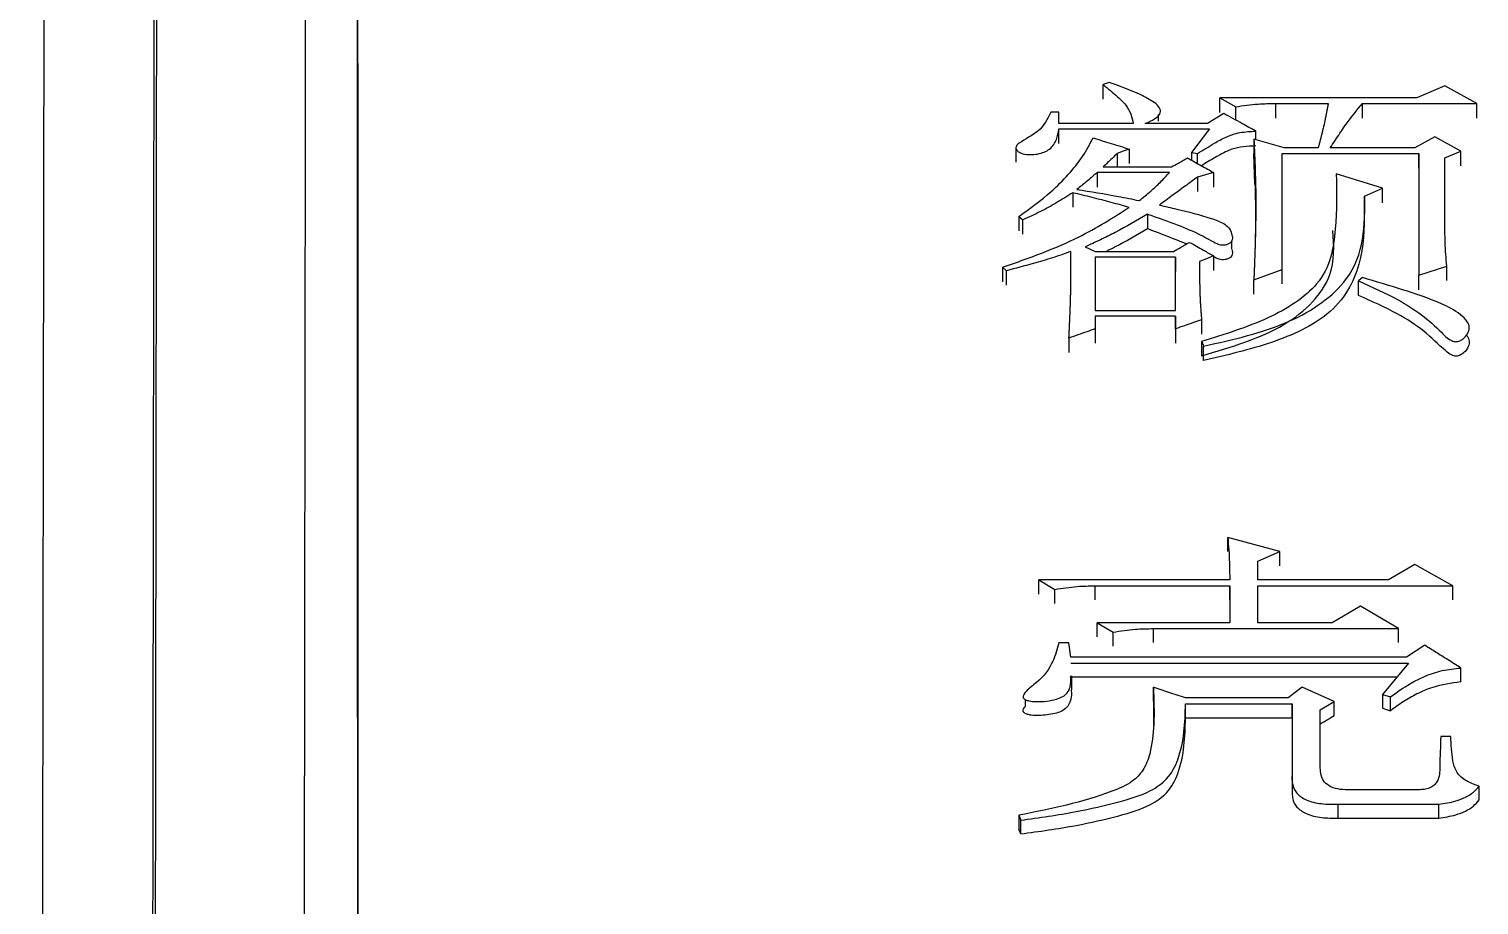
# Model space of a CAD drawing. Header units: millimetres. Extents: x 2687 to 4367, y 1046 to 2234.
# Drawn here: x 3050.34 to 3058.14, y 2032.25 to 2036.97 of the extents above; entities that cross this region are included whole.
import ezdxf

# ---------------------------------------------------------------- set-up
doc = ezdxf.new("R2010")
doc.units = ezdxf.units.MM

msp = doc.modelspace()

# ---------------------------------------------------------------- linework, layer by layer
at = {"color": 7, "linetype": 'Continuous', "lineweight": 25}
for p, q in [((3056.152, 2036.684), (3056.1195, 2036.6721)), ((3056.1195, 2036.5932), (3056.1195, 2036.6721)), ((3057.9585, 2036.6661), (3057.807, 2036.6006)), ((3058.1315, 2036.5707), (3057.9585, 2036.6661)), ((3056.418, 2036.5534), (3056.418, 2036.5553)), ((3056.7469, 2036.6006), (3056.8335, 2036.5528)), ((3057.807, 2036.6006), (3056.7469, 2036.6006)), ((3056.7469, 2036.5218), (3056.7469, 2036.6006)), ((3057.0498, 2036.5708), (3057.3311, 2036.5707)), ((3057.0498, 2036.492), (3057.0498, 2036.5708)), ((3057.515, 2036.5707), (3058.1315, 2036.5707)), ((3058.1315, 2036.492), (3058.1315, 2036.5707)), ((3055.8815, 2036.523), (3055.8383, 2036.523)), ((3055.8815, 2036.4631), (3055.8815, 2036.523)), ((3056.418, 2036.4761), (3056.418, 2036.511)), ((3056.7686, 2036.517), (3056.682, 2036.4631)), ((3056.8335, 2036.4811), (3056.8335, 2036.5528)), ((3056.2818, 2036.4631), (3055.8815, 2036.4631)), ((3055.8815, 2036.3546), (3055.8815, 2036.4332)), ((3056.682, 2036.4631), (3056.3467, 2036.4631)), ((3056.6928, 2036.4332), (3056.5955, 2036.3071)), ((3056.9417, 2036.376), (3056.9417, 2036.4212)), ((3055.6505, 2036.3333), (3055.6505, 2036.2543)), ((3056.2601, 2036.3251), (3056.2601, 2036.2467)), ((3056.9308, 2036.3792), (3056.9308, 2036.3002)), ((3057.0931, 2036.3311), (3056.9308, 2036.3792)), ((3057.277, 2036.3311), (3057.0931, 2036.3311)), ((3057.7962, 2036.3311), (3057.3419, 2036.3311)), ((3057.9044, 2036.3912), (3057.7962, 2036.3311)), ((3058.045, 2036.3131), (3057.9044, 2036.3912)), ((3056.1952, 2036.3011), (3056.1952, 2036.2288)), ((3056.5955, 2036.3071), (3056.5955, 2036.265)), ((3056.5955, 2036.3071), (3056.6279, 2036.3011)), ((3056.9362, 2036.1353), (3056.9308, 2036.3002)), ((3057.0823, 2036.3011), (3057.8178, 2036.3011)), ((3057.0823, 2035.6763), (3057.0823, 2036.3011)), ((3057.8178, 2036.3011), (3057.8178, 2035.6457)), ((3057.8178, 2036.2226), (3057.8178, 2036.3011)), ((3057.9585, 2036.277), (3058.045, 2036.3131)), ((3057.9585, 2035.908), (3057.9585, 2036.277)), ((3058.045, 2036.2346), (3058.045, 2036.3131)), ((3056.4765, 2036.1987), (3056.0871, 2036.1987)), ((3056.0871, 2036.1987), (3056.0871, 2036.1204)), ((3056.1195, 2036.2288), (3056.4873, 2036.2288)), ((3056.6279, 2036.1745), (3056.6279, 2036.0962)), ((3056.7145, 2036.1987), (3056.7145, 2036.1203)), ((3057.6231, 2036.1141), (3057.3743, 2036.1926)), ((3055.9573, 2036.0899), (3055.9573, 2036.0118)), ((3057.5258, 2036.0718), (3057.6231, 2036.1141)), ((3057.6231, 2036.0359), (3057.6231, 2036.1141)), ((3057.5258, 2036.0718), (3057.5258, 2035.9936)), ((3055.6652, 2035.9627), (3055.6868, 2035.9445)), ((3055.6868, 2035.8665), (3055.6868, 2035.9445)), ((3056.0763, 2035.774), (3056.4981, 2035.774)), ((3056.8127, 2035.7855), (3056.8127, 2035.8334)), ((3055.9464, 2035.6827), (3055.9464, 2035.6958)), ((3056.0763, 2035.7435), (3056.0763, 2035.4555)), ((3056.5089, 2035.7435), (3056.0763, 2035.7435)), ((3056.509, 2035.4555), (3056.5089, 2035.7435)), ((3056.5089, 2035.7435), (3056.5089, 2035.6657)), ((3056.7145, 2035.7496), (3056.7145, 2035.6718)), ((3055.5786, 2035.6886), (3055.6003, 2035.6702)), ((3055.5786, 2035.6886), (3055.5786, 2035.6105)), ((3055.6003, 2035.5925), (3055.6003, 2035.6702)), ((3056.5089, 2035.4555), (3056.5089, 2035.6653)), ((3056.9308, 2035.6212), (3057.0823, 2035.6763)), ((3056.9308, 2035.5436), (3056.9308, 2035.6212)), ((3057.0823, 2035.5986), (3057.0823, 2035.6763)), ((3057.8178, 2035.6457), (3057.9693, 2035.6946)), ((3057.8178, 2035.568), (3057.8178, 2035.6457)), ((3057.9693, 2035.6169), (3057.9693, 2035.6946)), ((3057.4933, 2035.537), (3057.4933, 2035.615)), ((3056.0763, 2035.4555), (3056.509, 2035.4555)), ((3056.509, 2035.4247), (3056.0763, 2035.4247)), ((3056.0763, 2035.4247), (3056.0763, 2035.357)), ((3056.509, 2035.3569), (3056.509, 2035.4247)), ((3056.509, 2035.4247), (3056.509, 2035.3473)), ((3056.6496, 2035.4062), (3056.6496, 2035.3288)), ((3058.0752, 2035.3995), (3058.0752, 2035.4017)), ((3055.9356, 2035.3076), (3055.9356, 2035.2303)), ((3056.0763, 2035.357), (3056.0763, 2035.2796)), ((3056.509, 2035.3569), (3056.509, 2035.2796)), ((3058.0752, 2035.3239), (3058.0752, 2035.325)), ((3056.6604, 2035.1871), (3056.6604, 2035.2643)), ((3057.0715, 2034.1578), (3056.7902, 2034.234)), ((3056.7902, 2034.1579), (3056.7902, 2034.234)), ((3056.9525, 2034.107), (3057.0715, 2034.1578)), ((3057.0715, 2034.0818), (3057.0715, 2034.1578)), ((3056.9525, 2034.0052), (3056.9525, 2034.107)), ((3057.7962, 2034.0879), (3057.6556, 2034.0052)), ((3058.0018, 2033.9733), (3057.7962, 2034.0879)), ((3055.7734, 2034.0052), (3055.8599, 2033.9542)), ((3056.801, 2034.0052), (3055.7734, 2034.0052)), ((3057.6556, 2034.0052), (3056.9525, 2034.0052)), ((3055.8599, 2033.8784), (3055.8599, 2033.9542)), ((3056.0763, 2033.9733), (3056.801, 2033.9733)), ((3056.0763, 2033.8974), (3056.0763, 2033.9733)), ((3056.801, 2033.9733), (3056.801, 2033.7751)), ((3056.801, 2033.8975), (3056.801, 2033.9733)), ((3056.9525, 2033.9733), (3058.0018, 2033.9733)), ((3056.9525, 2033.7751), (3056.9525, 2033.9733)), ((3058.0018, 2033.8975), (3058.0018, 2033.9733)), ((3057.5042, 2033.8647), (3057.3527, 2033.7751)), ((3057.7097, 2033.7431), (3057.5042, 2033.8647)), ((3056.0871, 2033.7751), (3056.1736, 2033.7239)), ((3056.801, 2033.7751), (3056.0871, 2033.7751)), ((3057.3527, 2033.7751), (3056.9525, 2033.7751)), ((3055.9356, 2033.6661), (3055.8816, 2033.6661)), ((3055.9465, 2033.5889), (3055.9356, 2033.6661)), ((3056.1736, 2033.6483), (3056.1736, 2033.7239)), ((3056.39, 2033.6675), (3056.39, 2033.7431)), ((3056.39, 2033.7431), (3057.7097, 2033.7431)), ((3057.7097, 2033.6675), (3057.7097, 2033.7431)), ((3057.753, 2033.5889), (3055.9465, 2033.5889)), ((3057.8503, 2033.6532), (3057.753, 2033.5889)), ((3055.9465, 2033.5568), (3057.7638, 2033.5567)), ((3057.7638, 2033.5567), (3057.6232, 2033.389)), ((3058.045, 2033.4557), (3058.045, 2033.531)), ((3057.7006, 2033.4814), (3055.9465, 2033.4814)), ((3055.9511, 2033.4137), (3055.9511, 2033.4894)), ((3055.6997, 2033.3994), (3055.6997, 2033.3978)), ((3055.6997, 2033.3619), (3055.6997, 2033.3238)), ((3056.39, 2033.3526), (3056.39, 2033.4278)), ((3057.1147, 2033.3696), (3056.5631, 2033.3696)), ((3057.1905, 2033.4278), (3057.1147, 2033.3696)), ((3057.3635, 2033.3502), (3057.1905, 2033.4278)), ((3057.6232, 2033.389), (3057.6664, 2033.3761)), ((3057.6232, 2033.389), (3057.6232, 2033.3139)), ((3057.6664, 2033.301), (3057.6664, 2033.3761)), ((3056.39, 2033.3526), (3056.3914, 2033.2213)), ((3056.563, 2033.2622), (3056.563, 2033.3373)), ((3056.563, 2033.3373), (3057.1364, 2033.3373)), ((3056.5636, 2033.2323), (3056.5636, 2033.3079)), ((3057.1364, 2033.3373), (3057.1364, 2032.9474)), ((3057.1364, 2033.2622), (3057.1364, 2033.3373)), ((3057.2878, 2033.3049), (3057.3635, 2033.3502)), ((3057.2878, 2032.993), (3057.2878, 2033.3049)), ((3057.3635, 2033.2752), (3057.3635, 2033.3502)), ((3057.6232, 2033.3139), (3057.6664, 2033.301)), ((3056.563, 2033.2622), (3057.1364, 2033.2622)), ((3057.1364, 2033.2622), (3057.1364, 2032.8728)), ((3057.9909, 2033.1622), (3057.9369, 2033.1622)), ((3057.1364, 2032.9274), (3057.1364, 2032.9474)), ((3057.1364, 2032.9304), (3057.1364, 2032.8558)), ((3058.1424, 2032.8206), (3058.1424, 2032.8951)), ((3057.8179, 2032.8755), (3057.4501, 2032.8755)), ((3055.6652, 2032.7381), (3055.676, 2032.7118)), ((3057.3852, 2032.797), (3057.926, 2032.797)), ((3057.3852, 2032.7227), (3057.3852, 2032.797)), ((3057.926, 2032.7227), (3057.926, 2032.797)), ((3055.676, 2032.6376), (3055.6652, 2032.6638)), ((3055.676, 2032.6376), (3055.676, 2032.7118)), ((3057.3852, 2032.7227), (3057.926, 2032.7227))]:
    msp.add_line(p, q, dxfattribs=at)
at = {"color": 7, "linetype": 'Continuous', "lineweight": 25, "flags": 128}
for points in [[(3057.515, 2036.492), (3057.515, 2036.5191), (3057.515, 2036.5449), (3057.515, 2036.5707)], [(3055.8815, 2036.4332), (3056.2872, 2036.4332), (3056.6928, 2036.4332)], [(3056.2601, 2036.3251), (3056.2277, 2036.3131), (3056.1952, 2036.3011)], [(3056.7145, 2036.1987), (3056.6712, 2036.1866), (3056.6279, 2036.1745)], [(3055.6652, 2035.9627), (3055.6652, 2035.9341), (3055.6652, 2035.9091), (3055.6652, 2035.8846)], [(3056.3576, 2035.9749), (3056.3576, 2035.9519), (3056.3576, 2035.929), (3056.3576, 2035.8964)], [(3056.0222, 2035.7984), (3056.0492, 2035.7862), (3056.0763, 2035.774)], [(3056.7145, 2035.7496), (3056.6766, 2035.7344), (3056.6388, 2035.7191)], [(3057.5149, 2035.6334), (3057.5041, 2035.6242), (3057.4933, 2035.615)], [(3056.6496, 2035.2891), (3056.6496, 2035.2575), (3056.6496, 2035.2345), (3056.6496, 2035.2118)], [(3055.7734, 2033.9293), (3055.7734, 2033.9482), (3055.7734, 2033.9672), (3055.7734, 2034.0052)], [(3056.0871, 2033.6996), (3056.0871, 2033.7184), (3056.0871, 2033.7373), (3056.0871, 2033.7751)], [(3055.6652, 2032.7381), (3055.6652, 2032.7075), (3055.6652, 2032.6856), (3055.6652, 2032.6638)]]:
    msp.add_lwpolyline(points, dxfattribs=at)
at = {"color": 7, "linetype": 'Continuous', "lineweight": 25}
for points, knots in [([(3052.1078, 2051.495), (3052.1078, 2051.3909), (3052.1079, 2050.8702), (3052.1079, 2049.5032), (3052.108, 2047.3434), (3052.108, 2044.725), (3052.1081, 2042.2624), (3052.1081, 2038.7546), (3052.1082, 2035.6117), (3052.1082, 2031.2966), (3052.1082, 2026.6095), (3052.1083, 2021.4773), (3052.1083, 2016.0537), (3052.1084, 2011.4951), (3052.1084, 2005.5726), (3052.1085, 2000.6668), (3052.1086, 1993.9879), (3052.1087, 1989.6951), (3052.1087, 1986.694)], [0, 0, 0, 0, 0.020124, 0.100733, 0.181328, 0.221587, 0.302184, 0.342442, 0.423039, 0.463298, 0.543894, 0.624491, 0.664749, 0.745346, 0.785604, 0.8662, 0.906458, 1, 1, 1, 1]), ([(3052.1083, 2020.405), (3052.1083, 2021.5897), (3052.1082, 2023.8432), (3052.1082, 2027.8835), (3052.1082, 2031.591), (3052.1081, 2035.8257), (3052.1081, 2038.8996), (3052.1081, 2042.3118), (3052.108, 2045.2893), (3052.1079, 2047.6327), (3052.1079, 2049.5731), (3052.1078, 2050.3069), (3052.1078, 2050.8037)], [0, 0, 0, 0, 0.072858, 0.13859, 0.270184, 0.335916, 0.467513, 0.533245, 0.664841, 0.796434, 0.862166, 1, 1, 1, 1]), ([(3050.4392, 2050.5469), (3050.4393, 2050.5752), (3050.4396, 2050.6637), (3050.4383, 2049.6774), (3050.4353, 2047.6644), (3050.4307, 2044.6018), (3050.4255, 2041.2135), (3050.4204, 2037.8761), (3050.4157, 2034.8065), (3050.4102, 2031.1631), (3050.4036, 2026.8923), (3050.3964, 2022.2466), (3050.3887, 2017.2998), (3050.3805, 2012.1294), (3050.3715, 2006.4451), (3050.3616, 2000.2481), (3050.3509, 1993.5643), (3050.3433, 1988.8736), (3050.3395, 1986.4795)], [0, 0, 0, 0, 0.039342, 0.122943, 0.206183, 0.289063, 0.371582, 0.416612, 0.465601, 0.518547, 0.575452, 0.636313, 0.690059, 0.746552, 0.805793, 0.867782, 0.932518, 1, 1, 1, 1]), ([(3050.9445, 1986.344), (3050.9491, 1989.6432), (3050.9582, 1996.2417), (3050.9711, 2005.6717), (3050.9831, 2014.5524), (3050.9941, 2022.7101), (3051.0038, 2030.0104), (3051.0121, 2036.3282), (3051.0188, 2041.5503), (3051.0239, 2045.6068), (3051.0271, 2048.3547), (3051.0285, 2049.8008), (3051.0281, 2049.7776), (3051.028, 2049.7689)], [0, 0, 0, 0, 0.094309, 0.188619, 0.282928, 0.377238, 0.471547, 0.565857, 0.660166, 0.754475, 0.848785, 0.943094, 1, 1, 1, 1]), ([(3050.9585, 1986.2952), (3050.9617, 1988.6809), (3050.9682, 1993.3875), (3050.9775, 2000.1368), (3050.9862, 2006.4793), (3050.9942, 2012.3745), (3051.0015, 2017.8051), (3051.0092, 2023.5381), (3051.0169, 2029.3068), (3051.0241, 2034.7871), (3051.0299, 2039.2541), (3051.0344, 2042.7773), (3051.0376, 2045.4392), (3051.0399, 2047.3422), (3051.0412, 2048.5609), (3051.0418, 2049.2779), (3051.0416, 2049.3088), (3051.0415, 2049.3235)], [0, 0, 0, 0, 0.06854, 0.13522, 0.200041, 0.263001, 0.324101, 0.38334, 0.468684, 0.549845, 0.626823, 0.699617, 0.768227, 0.832652, 0.892892, 0.948946, 1, 1, 1, 1]), ([(3051.8396, 2048.5696), (3051.8397, 2048.5817), (3051.84, 2048.694), (3051.8398, 2048.3413), (3051.8393, 2047.7714), (3051.8387, 2047.2247), (3051.838, 2046.5505), (3051.837, 2045.7424), (3051.8359, 2044.8025), (3051.8346, 2043.7309), (3051.8325, 2042.0214), (3051.8292, 2039.3352), (3051.824, 2035.1854), (3051.8173, 2029.969), (3051.8099, 2024.3622), (3051.8023, 2018.685), (3051.7949, 2013.2179), (3051.7867, 2007.205), (3051.7777, 2000.6574), (3051.7679, 1993.6145), (3051.7611, 1988.6722), (3051.7576, 1986.1582)], [0, 0, 0, 0, 0.008365, 0.077995, 0.107986, 0.138061, 0.168221, 0.198465, 0.228793, 0.259205, 0.289702, 0.358895, 0.433683, 0.514064, 0.600037, 0.66048, 0.723411, 0.788828, 0.856732, 0.927123, 1, 1, 1, 1]), ([(3056.1195, 2036.6721), (3056.146, 2036.6506), (3056.1895, 2036.6151), (3056.2441, 2036.5632), (3056.2709, 2036.5139), (3056.2782, 2036.48), (3056.2818, 2036.4631)], [0, 0, 0, 0, 0.34464, 0.565757, 0.783533, 1, 1, 1, 1]), ([(3056.3467, 2036.4631), (3056.364, 2036.4707), (3056.398, 2036.4855), (3056.4326, 2036.5168), (3056.4255, 2036.5513), (3056.385, 2036.5848), (3056.2962, 2036.6322), (3056.2093, 2036.6634), (3056.152, 2036.684)], [0, 0, 0, 0, 0.121652, 0.238643, 0.329835, 0.425879, 0.621221, 1, 1, 1, 1]), ([(3056.8335, 2036.5528), (3056.8732, 2036.5588), (3056.9444, 2036.5694), (3057.0175, 2036.5703), (3057.0498, 2036.5708)], [0, 0, 0, 0, 0.558835, 1, 1, 1, 1]), ([(3057.3311, 2036.5707), (3057.3307, 2036.569), (3057.3301, 2036.5655), (3057.3293, 2036.5611), (3057.3284, 2036.5567), (3057.3278, 2036.5532), (3057.3271, 2036.5497), (3057.3265, 2036.5462), (3057.3258, 2036.5427), (3057.325, 2036.5383), (3057.3243, 2036.5348), (3057.3235, 2036.5304), (3057.3226, 2036.526), (3057.3216, 2036.5208), (3057.3206, 2036.5155), (3057.3195, 2036.5102), (3057.3185, 2036.505), (3057.3163, 2036.4944), (3057.3116, 2036.4716), (3057.3064, 2036.4488), (3057.3022, 2036.4313), (3057.3006, 2036.4243), (3057.2989, 2036.4173), (3057.2967, 2036.4085), (3057.295, 2036.4015), (3057.2932, 2036.3945), (3057.2919, 2036.3893), (3057.2908, 2036.3849), (3057.2897, 2036.3805), (3057.2888, 2036.377), (3057.2879, 2036.3735), (3057.287, 2036.37), (3057.2861, 2036.3665), (3057.285, 2036.3621), (3057.2841, 2036.3586), (3057.2829, 2036.3542), (3057.282, 2036.3507), (3057.2811, 2036.3472), (3057.2802, 2036.3437), (3057.2793, 2036.3402), (3057.2782, 2036.3357), (3057.2775, 2036.333), (3057.277, 2036.3311)], [0, 0, 0, 0, 0.021952, 0.043903, 0.054879, 0.07683, 0.087806, 0.098782, 0.120733, 0.131709, 0.15366, 0.164636, 0.186587, 0.208539, 0.23049, 0.252442, 0.274393, 0.296345, 0.384151, 0.559767, 0.581718, 0.603669, 0.647572, 0.669524, 0.713427, 0.735378, 0.75733, 0.779281, 0.790257, 0.812208, 0.823184, 0.83416, 0.856111, 0.867087, 0.889038, 0.900014, 0.921965, 0.932941, 0.943917, 0.965868, 0.976844, 1, 1, 1, 1]), ([(3057.3419, 2036.3311), (3057.3591, 2036.3576), (3057.3785, 2036.3873), (3057.4073, 2036.4301), (3057.4443, 2036.4845), (3057.4848, 2036.534), (3057.515, 2036.5707)], [0, 0, 0, 0, 0.325176, 0.365823, 0.528414, 1, 1, 1, 1]), ([(3055.8383, 2036.523), (3055.8205, 2036.4866), (3055.7884, 2036.4209), (3055.6919, 2036.3759), (3055.6504, 2036.3424), (3055.6497, 2036.3265), (3055.658, 2036.3143), (3055.6705, 2036.3054), (3055.6938, 2036.2974), (3055.7274, 2036.2938), (3055.7675, 2036.2973), (3055.8033, 2036.3079), (3055.8465, 2036.3316), (3055.8718, 2036.377), (3055.8783, 2036.4145), (3055.8815, 2036.4332)], [0, 0, 0, 0, 0.230957, 0.41792, 0.453924, 0.487897, 0.511171, 0.535166, 0.56028, 0.61217, 0.662892, 0.713404, 0.762519, 0.88154, 1, 1, 1, 1]), ([(3056.9416, 2036.4212), (3056.9167, 2036.435), (3056.8754, 2036.4579), (3056.8177, 2036.4898), (3056.7849, 2036.5079), (3056.7686, 2036.517)], [0, 0, 0, 0, 0.432628, 0.716314, 1, 1, 1, 1]), ([(3056.6279, 2036.3011), (3056.6578, 2036.3197), (3056.7072, 2036.3504), (3056.7792, 2036.3915), (3056.8549, 2036.4178), (3056.9125, 2036.42), (3056.9416, 2036.4212)], [0, 0, 0, 0, 0.3343851, 0.5522025, 0.7732716, 1, 1, 1, 1]), ([(3055.6652, 2035.9627), (3055.7257, 2036.0057), (3055.825, 2036.0763), (3055.9329, 2036.1871), (3056.0133, 2036.2832), (3056.0481, 2036.3513), (3056.0654, 2036.3852)], [0, 0, 0, 0, 0.34436, 0.564684, 0.783385, 1, 1, 1, 1]), ([(3056.0654, 2036.3852), (3056.0979, 2036.3752), (3056.1628, 2036.3552), (3056.2277, 2036.3351), (3056.2601, 2036.3251)], [0, 0, 0, 0, 0.5, 1, 1, 1, 1]), ([(3056.9416, 2036.3421), (3056.9193, 2036.3413), (3056.8748, 2036.3398), (3056.8055, 2036.3244), (3056.7458, 2036.2933), (3056.6926, 2036.2628), (3056.6611, 2036.2429), (3056.6489, 2036.2352)], [0, 0, 0, 0, 0.190302, 0.378151, 0.615576, 0.850553, 1, 1, 1, 1]), ([(3056.9308, 2036.3792), (3056.9334, 2036.3229), (3056.9386, 2036.2104), (3056.9414, 2036.083), (3056.9413, 2036.0103), (3056.9412, 2035.9926), (3056.9412, 2035.9872), (3056.9411, 2035.9819), (3056.9411, 2035.9766), (3056.941, 2035.9713), (3056.9409, 2035.9642), (3056.9409, 2035.9571), (3056.9408, 2035.9499), (3056.9407, 2035.9446), (3056.9406, 2035.9393), (3056.9405, 2035.934), (3056.9405, 2035.9286), (3056.9404, 2035.9233), (3056.9402, 2035.9162), (3056.9401, 2035.9091), (3056.94, 2035.9019), (3056.9399, 2035.8966), (3056.9397, 2035.8913), (3056.9396, 2035.8859), (3056.9395, 2035.8806), (3056.9394, 2035.8753), (3056.9392, 2035.8699), (3056.9391, 2035.8646), (3056.9389, 2035.8574), (3056.9388, 2035.8503), (3056.9386, 2035.8432), (3056.9384, 2035.8379), (3056.9383, 2035.8325), (3056.9381, 2035.8272), (3056.938, 2035.8218), (3056.9378, 2035.8165), (3056.9376, 2035.8093), (3056.9374, 2035.8022), (3056.9371, 2035.7951), (3056.937, 2035.7897), (3056.9368, 2035.7844), (3056.9366, 2035.779), (3056.9364, 2035.7737), (3056.9363, 2035.7683), (3056.9361, 2035.7629), (3056.9359, 2035.7576), (3056.9357, 2035.7504), (3056.9354, 2035.7433), (3056.9351, 2035.7362), (3056.935, 2035.7308), (3056.9348, 2035.7254), (3056.9346, 2035.7201), (3056.9344, 2035.7147), (3056.9342, 2035.7094), (3056.9339, 2035.7022), (3056.9336, 2035.695), (3056.9334, 2035.6879), (3056.9332, 2035.6825), (3056.933, 2035.6772), (3056.9328, 2035.6718), (3056.9326, 2035.6664), (3056.9324, 2035.6611), (3056.9322, 2035.6557), (3056.9319, 2035.6485), (3056.9316, 2035.6414), (3056.9313, 2035.6342), (3056.9311, 2035.6281), (3056.9309, 2035.6237), (3056.9308, 2035.6212)], [0, 0, 0, 0, 0.22469, 0.449389, 0.505561, 0.512583, 0.519604, 0.526626, 0.533647, 0.540669, 0.547691, 0.561734, 0.568755, 0.575777, 0.582798, 0.58982, 0.596841, 0.603863, 0.610884, 0.624927, 0.631949, 0.638971, 0.645992, 0.653014, 0.660035, 0.667057, 0.674078, 0.6811, 0.688121, 0.702164, 0.709186, 0.716207, 0.723229, 0.730251, 0.737272, 0.744294, 0.751315, 0.765358, 0.77238, 0.779401, 0.786423, 0.793444, 0.800466, 0.807487, 0.814509, 0.821531, 0.828552, 0.842595, 0.849617, 0.856638, 0.86366, 0.870681, 0.877703, 0.884724, 0.891746, 0.905789, 0.912811, 0.919832, 0.926854, 0.933875, 0.940897, 0.947918, 0.95494, 0.961961, 0.976004, 0.983026, 0.990048, 1, 1, 1, 1]), ([(3056.1952, 2036.3011), (3056.1861, 2036.2924), (3056.1689, 2036.276), (3056.1437, 2036.2519), (3056.1276, 2036.2365), (3056.1195, 2036.2288)], [0, 0, 0, 0, 0.361282, 0.680641, 1, 1, 1, 1]), ([(3056.4873, 2036.2288), (3056.4998, 2036.2358), (3056.5205, 2036.2473), (3056.5493, 2036.2633), (3056.5657, 2036.2724), (3056.5738, 2036.277)], [0, 0, 0, 0, 0.432649, 0.716324, 1, 1, 1, 1]), ([(3056.5738, 2036.277), (3056.5863, 2036.2701), (3056.6113, 2036.2562), (3056.6582, 2036.2301), (3056.6926, 2036.2109), (3056.7145, 2036.1987)], [0, 0, 0, 0, 0.266242, 0.532485, 1, 1, 1, 1]), ([(3056.6279, 2036.2469), (3056.6279, 2036.2477), (3056.6279, 2036.2572), (3056.6279, 2036.2752), (3056.6279, 2036.2925), (3056.6279, 2036.3011)], [0, 0, 0, 0, 0.046124, 0.523062, 1, 1, 1, 1]), ([(3056.0871, 2036.1987), (3056.0773, 2036.1901), (3056.0576, 2036.1728), (3056.022, 2036.1424), (3055.9952, 2036.1211), (3055.9789, 2036.1081)], [0, 0, 0, 0, 0.280921, 0.561854, 1, 1, 1, 1]), ([(3056.3142, 2036.0476), (3056.3351, 2036.0644), (3056.3753, 2036.0968), (3056.4292, 2036.1474), (3056.4607, 2036.1816), (3056.4765, 2036.1987)], [0, 0, 0, 0, 0.349925, 0.674457, 1, 1, 1, 1]), ([(3056.6279, 2036.1745), (3056.6057, 2036.1582), (3056.5603, 2036.1248), (3056.4918, 2036.0744), (3056.4455, 2036.0404), (3056.4224, 2036.0233)], [0, 0, 0, 0, 0.32488, 0.66244, 1, 1, 1, 1]), ([(3057.3743, 2036.1926), (3057.3759, 2036.0938), (3057.3791, 2035.8963), (3057.3271, 2035.6025), (3057.0118, 2035.4008), (3056.7719, 2035.3268), (3056.6496, 2035.2891)], [0, 0, 0, 0, 0.273656, 0.546764, 0.768873, 1, 1, 1, 1]), ([(3055.9573, 2036.0899), (3055.9286, 2036.0722), (3055.8722, 2036.0373), (3055.7837, 2035.9873), (3055.7192, 2035.9588), (3055.6868, 2035.9445)], [0, 0, 0, 0, 0.3384511, 0.6681197, 1, 1, 1, 1]), ([(3056.2601, 2036.0112), (3056.228, 2036.02), (3056.1619, 2036.0381), (3056.061, 2036.0644), (3055.9918, 2036.0814), (3055.9573, 2036.0899)], [0, 0, 0, 0, 0.320379, 0.660141, 1, 1, 1, 1]), ([(3055.9789, 2036.1081), (3056.053, 2036.0961), (3056.1657, 2036.0779), (3056.2763, 2036.0553), (3056.3142, 2036.0476)], [0, 0, 0, 0, 0.65698, 1, 1, 1, 1]), ([(3056.9369, 2036.1375), (3056.9381, 2036.0861), (3056.9399, 2036.0112), (3056.9393, 2035.8994), (3056.9383, 2035.8431), (3056.9374, 2035.8037), (3056.9371, 2035.7948), (3056.937, 2035.7907)], [0, 0, 0, 0, 0.473463, 0.690195, 0.834332, 0.924078, 1, 1, 1, 1]), ([(3055.5786, 2035.6886), (3055.7204, 2035.7386), (3055.9716, 2035.8273), (3056.1726, 2035.9554), (3056.2601, 2036.0112)], [0, 0, 0, 0, 0.56421, 1, 1, 1, 1]), ([(3056.4224, 2036.0233), (3056.4538, 2036.0161), (3056.5479, 2035.9945), (3056.666, 2035.965), (3056.7609, 2035.9311), (3056.7996, 2035.9011), (3056.8108, 2035.8728), (3056.8165, 2035.8481), (3056.8138, 2035.8315), (3056.8052, 2035.82), (3056.7922, 2035.812), (3056.776, 2035.8074), (3056.7591, 2035.8066), (3056.7403, 2035.8102), (3056.6987, 2035.8317), (3056.587, 2035.8966), (3056.453, 2035.9391), (3056.3604, 2035.9738), (3056.3576, 2035.9749)], [0, 0, 0, 0, 0.09118, 0.273688, 0.348082, 0.385671, 0.439079, 0.473308, 0.494951, 0.511315, 0.527714, 0.54364, 0.558961, 0.57304, 0.596062, 0.704689, 0.991099, 1, 1, 1, 1]), ([(3056.6604, 2035.2643), (3056.8197, 2035.2999), (3057.1302, 2035.3691), (3057.5301, 2035.6573), (3057.5274, 2035.9156), (3057.5258, 2036.0718)], [0, 0, 0, 0, 0.294377, 0.573566, 1, 1, 1, 1]), ([(3056.3576, 2035.9748), (3056.3013, 2035.9412), (3056.2203, 2035.8928), (3056.1051, 2035.8364), (3056.0498, 2035.8111), (3056.0222, 2035.7984)], [0, 0, 0, 0, 0.53234, 0.766047, 1, 1, 1, 1]), ([(3057.5258, 2035.9932), (3057.5241, 2035.8976), (3057.5206, 2035.7062), (3057.3762, 2035.4322), (3057.0279, 2035.2719), (3056.7842, 2035.2155), (3056.6604, 2035.1868)], [0, 0, 0, 0, 0.271412, 0.543735, 0.768302, 1, 1, 1, 1]), ([(3056.3576, 2035.8964), (3056.3017, 2035.8624), (3056.2309, 2035.8195), (3056.1527, 2035.7819), (3056.1363, 2035.774)], [0, 0, 0, 0, 0.790335, 1, 1, 1, 1]), ([(3056.569, 2035.814), (3056.5017, 2035.8408), (3056.4317, 2035.8687), (3056.3604, 2035.8953), (3056.3576, 2035.8964)], [0, 0, 0, 0, 0.960262, 1, 1, 1, 1]), ([(3056.6496, 2035.2115), (3056.808, 2035.2586), (3057.1153, 2035.3501), (3057.3731, 2035.6218), (3057.3616, 2035.8051), (3057.3564, 2035.8868)], [0, 0, 0, 0, 0.37073, 0.719298, 1, 1, 1, 1]), ([(3057.9693, 2035.6946), (3057.9674, 2035.7158), (3057.9637, 2035.7582), (3057.9597, 2035.8293), (3057.9589, 2035.8792), (3057.9585, 2035.908)], [0, 0, 0, 0, 0.29749, 0.594994, 1, 1, 1, 1]), ([(3055.9464, 2035.774), (3055.9135, 2035.7622), (3055.8475, 2035.7386), (3055.7314, 2035.7047), (3055.6483, 2035.6828), (3055.6003, 2035.6702)], [0, 0, 0, 0, 0.296607, 0.593255, 1, 1, 1, 1]), ([(3055.9356, 2035.3076), (3055.936, 2035.3144), (3055.9367, 2035.328), (3055.9375, 2035.3451), (3055.9382, 2035.3587), (3055.9387, 2035.3689), (3055.9391, 2035.3774), (3055.9395, 2035.3859), (3055.94, 2035.3978), (3055.9408, 2035.4148), (3055.9415, 2035.4318), (3055.9422, 2035.4488), (3055.9427, 2035.4623), (3055.9433, 2035.4793), (3055.9438, 2035.4929), (3055.9443, 2035.5098), (3055.9447, 2035.5234), (3055.945, 2035.537), (3055.9453, 2035.5505), (3055.9455, 2035.5641), (3055.9458, 2035.581), (3055.946, 2035.5928), (3055.9461, 2035.6047), (3055.9462, 2035.6115), (3055.9462, 2035.6199), (3055.9463, 2035.6267), (3055.9463, 2035.6334), (3055.9464, 2035.6402), (3055.9464, 2035.647), (3055.9465, 2035.6554), (3055.9465, 2035.6622), (3055.9465, 2035.6706), (3055.9465, 2035.6774), (3055.9465, 2035.6858), (3055.9465, 2035.6926), (3055.9465, 2035.6993), (3055.9465, 2035.7061), (3055.9465, 2035.7128), (3055.9465, 2035.7212), (3055.9465, 2035.728), (3055.9465, 2035.7364), (3055.9465, 2035.7423), (3055.9465, 2035.7474), (3055.9465, 2035.7507), (3055.9465, 2035.7541), (3055.9465, 2035.7583), (3055.9465, 2035.7617), (3055.9465, 2035.7657), (3055.9465, 2035.7695), (3055.9465, 2035.7725), (3055.9464, 2035.774)], [0, 0, 0, 0, 0.043584, 0.087168, 0.10896, 0.130753, 0.152545, 0.163441, 0.185233, 0.228817, 0.272401, 0.294193, 0.337777, 0.35957, 0.403154, 0.424946, 0.46853, 0.490322, 0.512114, 0.555698, 0.577491, 0.621075, 0.631971, 0.653763, 0.664659, 0.686451, 0.697347, 0.708243, 0.730035, 0.740931, 0.762723, 0.773619, 0.795412, 0.806308, 0.8281, 0.838996, 0.849892, 0.871684, 0.88258, 0.904372, 0.915268, 0.93706, 0.942508, 0.947956, 0.958852, 0.9643, 0.975196, 0.980644, 0.990322, 1, 1, 1, 1]), ([(3056.4981, 2035.774), (3056.5106, 2035.7811), (3056.5313, 2035.7927), (3056.5601, 2035.809), (3056.5765, 2035.8182), (3056.5847, 2035.8228)], [0, 0, 0, 0, 0.432649, 0.716324, 1, 1, 1, 1]), ([(3056.5847, 2035.8228), (3056.5972, 2035.8158), (3056.6221, 2035.8017), (3056.6654, 2035.7773), (3056.6962, 2035.7599), (3056.7145, 2035.7496)], [0, 0, 0, 0, 0.288429, 0.576858, 1, 1, 1, 1]), ([(3056.8121, 2035.785), (3056.8137, 2035.779), (3056.8165, 2035.7681), (3056.8137, 2035.7532), (3056.8053, 2035.7417), (3056.7922, 2035.7338), (3056.7761, 2035.7291), (3056.7591, 2035.7283), (3056.7403, 2035.7319), (3056.7267, 2035.7389), (3056.7174, 2035.7439), (3056.7145, 2035.7454)], [0, 0, 0, 0, 0.167841, 0.302239, 0.404481, 0.506937, 0.606485, 0.702394, 0.790586, 0.934492, 1, 1, 1, 1]), ([(3056.6388, 2035.7191), (3056.6387, 2035.6845), (3056.6386, 2035.6477), (3056.6391, 2035.6087), (3056.6391, 2035.6022), (3056.6392, 2035.5957), (3056.6394, 2035.5892), (3056.6395, 2035.5838), (3056.6396, 2035.5784), (3056.6397, 2035.5741), (3056.6398, 2035.5686), (3056.6399, 2035.5632), (3056.6402, 2035.5545), (3056.6405, 2035.5459), (3056.6408, 2035.5372), (3056.641, 2035.5307), (3056.6413, 2035.5242), (3056.6417, 2035.5155), (3056.642, 2035.5079), (3056.6424, 2035.5003), (3056.6427, 2035.4959), (3056.643, 2035.4905), (3056.6433, 2035.4851), (3056.6439, 2035.4764), (3056.6445, 2035.4677), (3056.6453, 2035.4568), (3056.646, 2035.4481), (3056.6469, 2035.4373), (3056.6476, 2035.4286), (3056.6486, 2035.4175), (3056.6492, 2035.4108), (3056.6496, 2035.4062)], [0, 0, 0, 0, 0.332695, 0.353489, 0.374282, 0.395075, 0.415869, 0.436662, 0.447059, 0.467852, 0.478249, 0.499042, 0.519836, 0.561422, 0.582216, 0.603009, 0.623803, 0.644596, 0.686183, 0.69658, 0.717373, 0.72777, 0.748563, 0.769356, 0.810943, 0.831737, 0.873323, 0.894117, 0.935704, 0.956497, 1, 1, 1, 1]), ([(3057.4933, 2035.615), (3057.5666, 2035.5826), (3057.7391, 2035.5063), (3057.8945, 2035.3905), (3057.9736, 2035.3023), (3058.0063, 2035.2893), (3058.0177, 2035.2875), (3058.0291, 2035.2886), (3058.0434, 2035.2936), (3058.0634, 2035.3072), (3058.0828, 2035.3313), (3058.0936, 2035.3634), (3058.08, 2035.4007), (3058.0304, 2035.4475), (3057.9133, 2035.5086), (3057.7305, 2035.5688), (3057.587, 2035.6118), (3057.5149, 2035.6334)], [0, 0, 0, 0, 0.163724, 0.385241, 0.440262, 0.448909, 0.455116, 0.461357, 0.469621, 0.484499, 0.514444, 0.547094, 0.577932, 0.622921, 0.7083, 0.85364, 1, 1, 1, 1]), ([(3058.0745, 2035.3233), (3058.0758, 2035.3219), (3058.0852, 2035.3122), (3058.0919, 2035.2907), (3058.0861, 2035.2589), (3058.0673, 2035.2328), (3058.0453, 2035.217), (3058.0303, 2035.2114), (3058.019, 2035.2099), (3058.0065, 2035.2116), (3057.9859, 2035.2197), (3057.931, 2035.265), (3057.8514, 2035.3471), (3057.6922, 2035.4491), (3057.5645, 2035.5055), (3057.4933, 2035.537)], [0, 0, 0, 0, 0.0081439, 0.0563346, 0.1046803, 0.1662939, 0.1954869, 0.2077623, 0.2201697, 0.2307685, 0.2471045, 0.2947124, 0.5105369, 0.7270456, 1, 1, 1, 1]), ([(3056.6496, 2035.4062), (3056.6349, 2035.4011), (3056.6041, 2035.3903), (3056.5572, 2035.3739), (3056.525, 2035.3626), (3056.509, 2035.3569)], [0, 0, 0, 0, 0.3137275, 0.6568637, 1, 1, 1, 1]), ([(3056.0763, 2035.357), (3056.0616, 2035.3518), (3056.0308, 2035.341), (3055.9839, 2035.3245), (3055.9517, 2035.3132), (3055.9356, 2035.3076)], [0, 0, 0, 0, 0.313727, 0.656864, 1, 1, 1, 1]), ([(3056.6496, 2035.2891), (3056.6514, 2035.2849), (3056.655, 2035.2767), (3056.6586, 2035.2685), (3056.6604, 2035.2643)], [0, 0, 0, 0, 0.4999878, 1, 1, 1, 1]), ([(3056.7902, 2034.234), (3056.7923, 2034.2115), (3056.7966, 2034.1664), (3056.8001, 2034.0902), (3056.8007, 2034.0363), (3056.801, 2034.0052)], [0, 0, 0, 0, 0.296184, 0.592391, 1, 1, 1, 1]), ([(3055.8599, 2033.9542), (3055.8997, 2033.9605), (3055.9708, 2033.9719), (3056.044, 2033.9729), (3056.0763, 2033.9733)], [0, 0, 0, 0, 0.558835, 1, 1, 1, 1]), ([(3055.8816, 2033.6661), (3055.8725, 2033.6328), (3055.8521, 2033.5578), (3055.788, 2033.4679), (3055.7141, 2033.4178), (3055.6933, 2033.3912), (3055.6887, 2033.3792), (3055.689, 2033.3714), (3055.6941, 2033.3647), (3055.7042, 2033.3587), (3055.7267, 2033.3521), (3055.7839, 2033.3475), (3055.8487, 2033.355), (3055.904, 2033.3759), (3055.9306, 2033.3986), (3055.948, 2033.4374), (3055.9462, 2033.4686), (3055.9451, 2033.4891)], [0, 0, 0, 0, 0.170188, 0.383877, 0.484872, 0.518136, 0.532323, 0.54667, 0.556258, 0.568733, 0.591032, 0.636489, 0.757265, 0.800785, 0.844304, 0.897642, 1, 1, 1, 1]), ([(3056.1736, 2033.7239), (3056.2134, 2033.7302), (3056.2845, 2033.7416), (3056.3577, 2033.7426), (3056.39, 2033.7431)], [0, 0, 0, 0, 0.558835, 1, 1, 1, 1]), ([(3058.045, 2033.531), (3058.0207, 2033.5463), (3057.9761, 2033.5743), (3057.9112, 2033.6151), (3057.8706, 2033.6405), (3057.8503, 2033.6532)], [0, 0, 0, 0, 0.375031, 0.687515, 1, 1, 1, 1]), ([(3057.6664, 2033.3761), (3057.7009, 2033.4008), (3057.7581, 2033.4416), (3057.8521, 2033.4887), (3057.943, 2033.5207), (3058.0109, 2033.5275), (3058.045, 2033.531)], [0, 0, 0, 0, 0.333231, 0.552095, 0.774458, 1, 1, 1, 1]), ([(3058.045, 2033.4557), (3057.9927, 2033.4487), (3057.9071, 2033.4374), (3057.8078, 2033.392), (3057.7324, 2033.3495), (3057.6883, 2033.3171), (3057.6664, 2033.301)], [0, 0, 0, 0, 0.3464836, 0.5669547, 0.7845718, 1, 1, 1, 1]), ([(3056.39, 2033.4278), (3056.3926, 2033.3609), (3056.3973, 2033.2413), (3056.3805, 2033.0906), (3056.3436, 2032.9856), (3056.2754, 2032.9123), (3056.0537, 2032.8161), (3055.8376, 2032.7727), (3055.6652, 2032.7381)], [0, 0, 0, 0, 0.2081878, 0.3720191, 0.4668119, 0.5383008, 0.6316627, 1, 1, 1, 1]), ([(3055.9481, 2033.4137), (3055.9488, 2033.4041), (3055.9503, 2033.3817), (3055.9426, 2033.3497), (3055.9268, 2033.3183), (3055.8969, 2033.2966), (3055.845, 2033.2813), (3055.79, 2033.2744), (3055.7398, 2033.2753), (3055.7142, 2033.2804), (3055.7004, 2033.2855), (3055.6924, 2033.2912), (3055.6887, 2033.2976), (3055.6893, 2033.3071), (3055.693, 2033.3163), (3055.699, 2033.3217), (3055.7008, 2033.3233)], [0, 0, 0, 0, 0.095266, 0.223884, 0.321828, 0.420683, 0.505255, 0.691393, 0.784602, 0.831831, 0.866417, 0.887089, 0.907953, 0.933031, 0.980131, 1, 1, 1, 1]), ([(3056.5631, 2033.3696), (3056.5481, 2033.3747), (3056.5181, 2033.3848), (3056.4604, 2033.4042), (3056.4177, 2033.4185), (3056.39, 2033.4278)], [0, 0, 0, 0, 0.2600044, 0.5200088, 1, 1, 1, 1]), ([(3055.676, 2032.7118), (3055.776, 2032.7256), (3055.9554, 2032.7504), (3056.1887, 2032.8042), (3056.3635, 2032.8558), (3056.4763, 2032.9379), (3056.5563, 2033.0989), (3056.5602, 2033.2365), (3056.563, 2033.3373)], [0, 0, 0, 0, 0.205, 0.367779, 0.497733, 0.583522, 0.695132, 1, 1, 1, 1]), ([(3055.676, 2032.6376), (3055.776, 2032.6514), (3055.9553, 2032.6761), (3056.1887, 2032.7298), (3056.3635, 2032.7813), (3056.4763, 2032.8634), (3056.5563, 2033.0241), (3056.5602, 2033.1616), (3056.563, 2033.2622)], [0, 0, 0, 0, 0.205133, 0.367965, 0.498041, 0.58382, 0.695352, 1, 1, 1, 1]), ([(3057.2878, 2033.2299), (3057.3004, 2033.2375), (3057.3257, 2033.2525), (3057.3509, 2033.2676), (3057.3635, 2033.2752)], [0, 0, 0, 0, 0.499999, 1, 1, 1, 1]), ([(3057.9369, 2033.1622), (3057.9346, 2033.109), (3057.9312, 2033.0283), (3057.9311, 2032.9366), (3057.9012, 2032.8983), (3057.8771, 2032.8839), (3057.8477, 2032.8765), (3057.8279, 2032.8759), (3057.8179, 2032.8755)], [0, 0, 0, 0, 0.492006, 0.747357, 0.812482, 0.879737, 0.939347, 1, 1, 1, 1]), ([(3058.1424, 2032.8951), (3058.1157, 2032.9047), (3058.0635, 2032.9234), (3058.0149, 2032.9745), (3057.9953, 2033.0558), (3057.9927, 2033.1184), (3057.9909, 2033.1622)], [0, 0, 0, 0, 0.195659, 0.382955, 0.567145, 1, 1, 1, 1]), ([(3057.4501, 2032.8755), (3057.4317, 2032.8754), (3057.3954, 2032.8752), (3057.344, 2032.8887), (3057.2937, 2032.9276), (3057.2902, 2032.9662), (3057.2878, 2032.993)], [0, 0, 0, 0, 0.19814, 0.3923, 0.578456, 1, 1, 1, 1]), ([(3057.1364, 2032.9474), (3057.1364, 2032.9319), (3057.1363, 2032.9008), (3057.1583, 2032.8547), (3057.213, 2032.8158), (3057.2952, 2032.7973), (3057.355, 2032.7971), (3057.3852, 2032.797)], [0, 0, 0, 0, 0.177785, 0.356958, 0.541697, 0.768829, 1, 1, 1, 1]), ([(3057.926, 2032.797), (3057.9571, 2032.8019), (3058.0078, 2032.8098), (3058.0703, 2032.8338), (3058.1146, 2032.8608), (3058.1332, 2032.8838), (3058.1424, 2032.8951)], [0, 0, 0, 0, 0.349141, 0.571236, 0.788179, 1, 1, 1, 1]), ([(3057.1377, 2032.8559), (3057.1378, 2032.8461), (3057.1382, 2032.8208), (3057.1586, 2032.7803), (3057.213, 2032.7415), (3057.2952, 2032.7229), (3057.355, 2032.7228), (3057.3852, 2032.7227)], [0, 0, 0, 0, 0.120477, 0.312003, 0.509571, 0.752605, 1, 1, 1, 1]), ([(3057.926, 2032.7227), (3057.9571, 2032.7275), (3058.0078, 2032.7354), (3058.0703, 2032.7594), (3058.1146, 2032.7864), (3058.1332, 2032.8093), (3058.1424, 2032.8206)], [0, 0, 0, 0, 0.349259, 0.57138, 0.788286, 1, 1, 1, 1])]:
    msp.add_open_spline(points, degree=3, knots=knots, dxfattribs=at)

doc.saveas('drawing.dxf')
